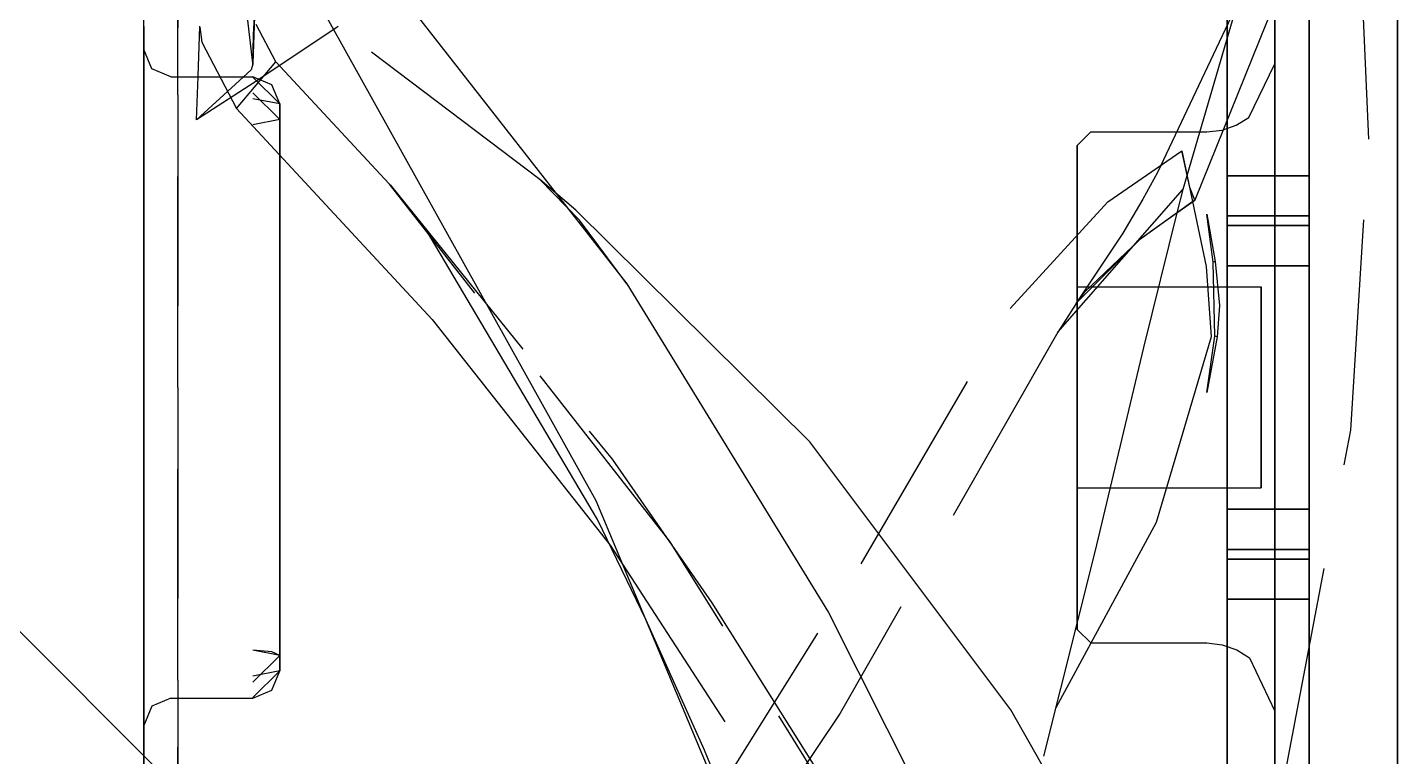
# Model space of a CAD drawing. Header units: metres. Extents: x -21 to 114, y 105 to 226.
# Drawn here: x 28.35 to 47.83, y 158.67 to 169.04 of the extents above; entities that cross this region are included whole.
import ezdxf

# ---------------------------------------------------------------- set-up
doc = ezdxf.new("R2010")
doc.units = ezdxf.units.M
doc.linetypes.add('DASHED', pattern=[4.5, 3, -1.5])
for name, color, linetype in [('DIM', 2, 'Continuous'), ('HIDDEN', 9, 'DASHED'), ('VISIBLE', 3, 'Continuous')]:
    doc.layers.add(name, color=color, linetype=linetype)

msp = doc.modelspace()

# ---------------------------------------------------------------- linework, layer by layer
at = {"layer": 'DIM', "color": 2}
msp.add_line((43.202, 145.486), (-0.662, 189.35), dxfattribs=at)
at = {"layer": 'HIDDEN'}
for p, q in [((31.551, 168.535), (30.43, 178.538)), ((30, 172.249), (30, 168.193)), ((30, 168.193), (30, 172.249)), ((30.485, 172.039), (30.485, 168.085)), ((30.485, 168.085), (30.485, 172.039)), ((45.412, 168.085), (45.412, 172.039)), ((45.412, 172.039), (45.412, 168.085)), ((44.957, 166.591), (46.715, 170.948)), ((45.412, 170.57), (45.412, 168.548)), ((45.412, 168.548), (45.412, 170.57)), ((46.09, 168.548), (46.09, 170.57)), ((46.09, 170.57), (46.09, 168.548)), ((45.547, 169.365), (44.421, 166.98)), ((45.547, 169.365), (44.782, 166.741)), ((31.575, 169.207), (31.551, 168.535)), ((31.567, 169.026), (31.575, 169.2)), ((45.412, 169.293), (45.412, 168.963)), ((45.412, 168.963), (45.412, 169.293)), ((45.412, 169.043), (45.412, 169.265)), ((45.412, 169.265), (45.412, 169.043)), ((46.575, 168.963), (46.575, 169.293)), ((46.575, 169.293), (46.575, 168.963)), ((46.575, 169.265), (46.575, 169.043)), ((46.575, 169.043), (46.575, 169.265)), ((47.424, 167.454), (47.351, 169.181)), ((30, 163.922), (30, 169.056)), ((30.775, 168.347), (30.801, 169.064)), ((31.563, 168.946), (31.567, 169.026)), ((32.764, 169.056), (31.581, 168.265)), ((35.633, 166.882), (32.764, 169.056)), ((45.412, 168.819), (45.412, 169.043)), ((45.412, 169.043), (45.412, 168.819)), ((46.575, 169.043), (46.575, 168.819)), ((46.575, 168.819), (46.575, 169.043)), ((31.555, 168.677), (31.558, 168.779)), ((31.558, 168.779), (31.56, 168.869)), ((31.56, 168.869), (31.563, 168.946)), ((45.412, 168.963), (45.412, 168.63)), ((45.412, 168.63), (45.412, 168.963)), ((45.412, 168.592), (45.412, 168.819)), ((45.412, 168.819), (45.412, 168.592)), ((46.575, 168.63), (46.575, 168.963)), ((46.575, 168.963), (46.575, 168.63)), ((46.575, 168.819), (46.575, 168.592)), ((46.575, 168.592), (46.575, 168.819)), ((30, 168.73), (30, 168.731)), ((30, 168.731), (30, 168.731)), ((30, 168.731), (30, 168.727)), ((30, 168.727), (30, 168.731)), ((30, 168.731), (30, 168.731)), ((30, 168.731), (30, 168.73)), ((30.116, 168.455), (30, 168.731)), ((30.116, 168.455), (30, 168.731)), ((30, 168.729), (30, 168.73)), ((30, 168.73), (30, 168.73)), ((30, 168.73), (30, 168.73)), ((30, 168.73), (30, 168.729)), ((30, 168.728), (30, 168.729)), ((30, 168.729), (30, 168.728)), ((30, 168.727), (30, 168.728)), ((30, 168.728), (30, 168.727)), ((30, 168.726), (30, 168.727)), ((30, 168.727), (30, 168.716)), ((30, 168.716), (30, 168.727)), ((30, 168.727), (30, 168.726)), ((30, 168.724), (30, 168.726)), ((30, 168.726), (30, 168.724)), ((30, 168.722), (30, 168.724)), ((30, 168.724), (30, 168.722)), ((30, 168.721), (30, 168.722)), ((30, 168.722), (30, 168.721)), ((30, 168.719), (30, 168.721)), ((30, 168.721), (30, 168.719)), ((30, 168.717), (30, 168.719)), ((30, 168.719), (30, 168.717)), ((30, 168.714), (30, 168.717)), ((30, 168.717), (30, 168.714)), ((30, 168.716), (30, 168.697)), ((30, 168.697), (30, 168.716)), ((30, 168.492), (30, 168.714)), ((30, 168.714), (30, 168.492)), ((30, 168.697), (30, 168.672)), ((30, 168.672), (30, 168.697)), ((30, 168.672), (30, 168.639)), ((30, 168.639), (30, 168.672)), ((30, 168.639), (30, 168.599)), ((30, 168.599), (30, 168.639)), ((30, 168.599), (30, 168.554)), ((30, 168.554), (30, 168.599)), ((31.551, 168.522), (31.555, 168.677)), ((45.412, 168.63), (45.412, 168.295)), ((45.412, 168.295), (45.412, 168.63)), ((45.412, 168.364), (45.412, 168.592)), ((45.412, 168.592), (45.412, 168.364)), ((46.575, 168.295), (46.575, 168.63)), ((46.575, 168.63), (46.575, 168.295)), ((46.575, 168.592), (46.575, 168.364)), ((46.575, 168.364), (46.575, 168.592)), ((30, 168.554), (30, 168.502)), ((30, 168.502), (30, 168.554)), ((30, 168.502), (30, 168.446)), ((30, 168.446), (30, 168.502)), ((30, 168.47), (30, 168.492)), ((30, 168.492), (30, 168.47)), ((30, 168.438), (30, 168.47)), ((30, 168.47), (30, 168.438)), ((30, 168.446), (30, 168.384)), ((30, 168.384), (30, 168.446)), ((30, 168.398), (30, 168.438)), ((30, 168.438), (30, 168.398)), ((30, 168.35), (30, 168.398)), ((30, 168.398), (30, 168.35)), ((30, 168.384), (30, 168.318)), ((30, 168.318), (30, 168.384)), ((30.388, 168.343), (30.116, 168.455)), ((30.388, 168.343), (30.116, 168.455)), ((31.528, 168.443), (30.752, 167.728)), ((31.551, 168.522), (31.528, 168.443)), ((31.551, 168.535), (31.551, 168.522)), ((45.412, 168.548), (45.412, 166.295)), ((45.412, 166.295), (45.412, 168.548)), ((45.721, 167.765), (46.09, 168.526)), ((46.09, 166.295), (46.09, 168.548)), ((46.09, 168.548), (46.09, 166.295)), ((46.09, 168.525), (46.09, 168.526)), ((46.09, 168.526), (46.09, 168.526)), ((46.09, 168.526), (46.09, 168.526)), ((46.09, 168.526), (46.09, 168.416)), ((46.09, 168.524), (46.09, 168.525)), ((46.09, 168.525), (46.09, 168.525)), ((46.09, 168.523), (46.09, 168.524)), ((46.09, 168.524), (46.09, 168.524)), ((46.09, 168.522), (46.09, 168.523)), ((46.09, 168.521), (46.09, 168.522)), ((46.09, 168.52), (46.09, 168.521)), ((46.09, 168.518), (46.09, 168.52)), ((46.09, 168.517), (46.09, 168.518)), ((46.09, 168.516), (46.09, 168.517)), ((46.09, 168.515), (46.09, 168.516)), ((46.09, 168.516), (46.09, 168.51)), ((46.09, 168.514), (46.09, 168.515)), ((46.09, 168.515), (46.09, 168.515)), ((46.09, 168.513), (46.09, 168.514)), ((46.09, 168.514), (46.09, 168.514)), ((46.09, 168.514), (46.09, 168.514)), ((46.09, 168.512), (46.09, 168.513)), ((46.09, 168.513), (46.09, 168.513)), ((46.09, 168.513), (46.09, 168.513)), ((46.09, 168.511), (46.09, 168.512)), ((46.09, 168.512), (46.09, 168.512)), ((46.09, 168.51), (46.09, 168.511)), ((46.09, 168.511), (46.09, 168.511)), ((46.09, 168.511), (46.09, 168.511)), ((46.09, 168.317), (46.09, 168.51)), ((46.09, 168.416), (46.09, 168.09)), ((30, 168.294), (30, 168.35)), ((30, 168.35), (30, 168.294)), ((30, 168.318), (30, 168.249)), ((30, 168.249), (30, 168.318)), ((30, 168.231), (30, 168.294)), ((30, 168.294), (30, 168.231)), ((30, 168.249), (30, 168.177)), ((30, 168.177), (30, 168.249)), ((30, 168.163), (30, 168.231)), ((30, 168.231), (30, 168.163)), ((30, 168.193), (30, 163.922)), ((30, 163.922), (30, 168.193)), ((30.388, 168.343), (31.551, 168.343)), ((30.388, 168.343), (31.551, 168.343)), ((30.752, 167.728), (30.775, 168.347)), ((31.581, 168.265), (30.752, 167.728)), ((31.825, 168.23), (31.551, 168.343)), ((31.825, 168.23), (31.551, 168.343)), ((31.939, 167.956), (31.551, 168.335)), ((31.939, 167.956), (31.551, 168.335)), ((31.939, 167.956), (31.825, 168.23)), ((31.939, 167.956), (31.825, 168.23)), ((45.412, 168.133), (45.412, 168.364)), ((45.412, 168.364), (45.412, 168.133)), ((45.412, 168.295), (45.412, 167.958)), ((45.412, 167.958), (45.412, 168.295)), ((46.09, 167.916), (46.09, 168.317)), ((46.575, 168.364), (46.575, 168.133)), ((46.575, 168.133), (46.575, 168.364)), ((46.575, 167.958), (46.575, 168.295)), ((46.575, 168.295), (46.575, 167.958)), ((30, 168.177), (30, 168.103)), ((30, 168.103), (30, 168.177)), ((30, 168.088), (30, 168.163)), ((30, 168.163), (30, 168.088)), ((30, 168.103), (30, 167.512)), ((30, 167.512), (30, 168.103)), ((30, 168.01), (30, 168.088)), ((30, 168.088), (30, 168.01)), ((30, 167.928), (30, 168.01)), ((30, 168.01), (30, 167.928)), ((30.485, 168.085), (30.485, 163.922)), ((30.485, 163.922), (30.485, 168.085)), ((31.939, 167.734), (31.551, 168.113)), ((31.939, 167.734), (31.551, 168.113)), ((31.939, 167.956), (31.551, 168.029)), ((31.939, 167.956), (31.551, 168.029)), ((45.412, 167.9), (45.412, 168.133)), ((45.412, 168.133), (45.412, 167.9)), ((45.412, 163.922), (45.412, 168.085)), ((45.412, 168.085), (45.412, 163.922)), ((46.09, 168.09), (46.09, 167.564)), ((46.575, 168.133), (46.575, 167.9)), ((46.575, 167.9), (46.575, 168.133)), ((30, 167.844), (30, 167.928)), ((30, 167.928), (30, 167.844)), ((30, 167.758), (30, 167.844)), ((30, 167.844), (30, 167.758)), ((31.939, 167.734), (31.939, 167.956)), ((31.939, 167.956), (31.939, 167.385)), ((31.939, 167.385), (31.939, 167.956)), ((31.939, 167.956), (31.939, 167.734)), ((45.412, 167.958), (45.412, 167.619)), ((45.412, 167.619), (45.412, 167.958)), ((45.412, 167.666), (45.412, 167.9)), ((45.412, 167.9), (45.412, 167.666)), ((46.09, 167.325), (46.09, 167.916)), ((46.575, 167.619), (46.575, 167.958)), ((46.575, 167.958), (46.575, 167.619)), ((46.575, 167.9), (46.575, 167.666)), ((46.575, 167.666), (46.575, 167.9)), ((30, 167.672), (30, 167.758)), ((30, 167.758), (30, 167.672)), ((30, 167.587), (30, 167.672)), ((30, 167.672), (30, 167.587)), ((31.939, 167.734), (31.551, 167.661)), ((31.939, 167.734), (31.551, 167.661)), ((31.939, 167.195), (31.939, 167.734)), ((31.939, 167.734), (31.939, 167.195)), ((45.34, 167.582), (45.54, 167.653)), ((45.412, 167.43), (45.412, 167.666)), ((45.412, 167.666), (45.412, 167.43)), ((45.412, 167.619), (45.412, 167.278)), ((45.412, 167.278), (45.412, 167.619)), ((45.54, 167.653), (45.721, 167.765)), ((46.575, 167.666), (46.575, 167.43)), ((46.575, 167.43), (46.575, 167.666)), ((46.575, 167.278), (46.575, 167.619)), ((46.575, 167.619), (46.575, 167.278)), ((30, 167.069), (30, 167.587)), ((30, 167.587), (30, 167.069)), ((30, 167.512), (30, 166.917)), ((30, 166.917), (30, 167.512)), ((43.279, 167.363), (43.473, 167.557)), ((43.473, 167.557), (45.121, 167.557)), ((45.121, 167.557), (45.34, 167.582)), ((45.412, 167.192), (45.412, 167.43)), ((45.412, 167.43), (45.412, 167.192)), ((46.09, 167.564), (46.09, 166.863)), ((46.575, 167.43), (46.575, 167.192)), ((46.575, 167.192), (46.575, 167.43)), ((47.168, 163.314), (47.424, 167.454)), ((31.939, 167.385), (31.939, 166.812)), ((31.939, 166.812), (31.939, 167.385)), ((43.279, 167.363), (43.279, 167.277)), ((43.279, 167.277), (43.279, 167.363)), ((43.279, 167.277), (43.279, 167.022)), ((43.279, 167.022), (43.279, 167.277)), ((43.713, 166.564), (44.768, 167.29)), ((44.768, 167.29), (45.11, 165.642)), ((44.879, 166.766), (44.768, 167.29)), ((45.412, 167.278), (45.412, 166.935)), ((45.412, 166.935), (45.412, 167.278)), ((46.09, 166.572), (46.09, 167.325)), ((46.575, 166.935), (46.575, 167.278)), ((46.575, 167.278), (46.575, 166.935)), ((30, 166.548), (30, 167.069)), ((30, 167.069), (30, 166.548)), ((31.939, 166.653), (31.939, 167.195)), ((31.939, 167.195), (31.939, 166.653)), ((43.279, 167.022), (43.279, 166.613)), ((43.279, 166.613), (43.279, 167.022)), ((45.412, 166.953), (45.412, 167.192)), ((45.412, 167.192), (45.412, 166.953)), ((46.575, 167.192), (46.575, 166.953)), ((46.575, 166.953), (46.575, 167.192)), ((30, 166.917), (30, 166.321)), ((30, 166.321), (30, 166.917)), ((36.145, 166.447), (35.633, 166.882)), ((36.199, 166.301), (35.633, 166.882)), ((44.421, 166.98), (44.213, 166.6)), ((45.412, 166.713), (45.412, 166.953)), ((45.412, 166.953), (45.412, 166.713)), ((45.412, 166.935), (45.412, 166.228)), ((45.412, 166.228), (45.412, 166.935)), ((46.575, 166.935), (45.412, 166.935)), ((45.412, 166.935), (46.575, 166.935)), ((46.09, 166.863), (46.09, 166.021)), ((46.575, 166.953), (46.575, 166.713)), ((46.575, 166.713), (46.575, 166.953)), ((46.575, 166.228), (46.575, 166.935)), ((46.575, 166.935), (46.575, 166.228)), ((31.939, 166.812), (31.939, 166.237)), ((31.939, 166.237), (31.939, 166.812)), ((31.939, 166.109), (31.939, 166.653)), ((31.939, 166.653), (31.939, 166.109)), ((37.49, 161.726), (33.495, 166.817)), ((33.509, 166.802), (36.662, 162.901)), ((43, 164.708), (44.782, 166.741)), ((44.782, 166.741), (44.7, 166.426)), ((44.953, 166.585), (44.879, 166.766)), ((45.412, 166.471), (45.412, 166.713)), ((45.412, 166.713), (45.412, 166.471)), ((46.575, 166.713), (46.575, 166.471)), ((46.575, 166.471), (46.575, 166.713)), ((30, 166.025), (30, 166.548)), ((30, 166.548), (30, 166.025)), ((42.322, 165.047), (43.713, 166.564)), ((43.279, 166.613), (43.279, 166.068)), ((43.279, 166.068), (43.279, 166.613)), ((44.213, 166.6), (43.929, 166.117)), ((44.957, 166.591), (44.167, 166.027)), ((44.953, 166.584), (44.567, 166.31)), ((44.957, 166.591), (44.953, 166.585)), ((45.412, 166.228), (45.412, 166.471)), ((45.412, 166.471), (45.412, 166.228)), ((46.09, 165.693), (46.09, 166.572)), ((46.575, 166.471), (46.575, 166.228)), ((46.575, 166.228), (46.575, 166.471)), ((30, 166.321), (30, 165.723)), ((30, 165.723), (30, 166.321)), ((36.873, 165.396), (36.199, 166.301)), ((44.567, 166.31), (44.165, 166.023)), ((44.7, 166.426), (44.219, 164.492)), ((45.211, 165.707), (45.121, 166.387)), ((45.121, 166.387), (45.239, 165.713)), ((45.412, 165.655), (45.412, 166.362)), ((45.412, 166.362), (45.412, 166.016)), ((45.412, 166.016), (45.412, 166.362)), ((45.412, 166.362), (45.412, 165.655)), ((45.412, 166.362), (46.575, 166.362)), ((46.575, 166.362), (45.412, 166.362)), ((45.412, 166.295), (45.412, 163.922)), ((45.412, 163.922), (45.412, 166.295)), ((46.09, 163.922), (46.09, 166.295)), ((46.09, 166.295), (46.09, 163.922)), ((46.575, 166.016), (46.575, 166.362)), ((46.575, 166.362), (46.575, 165.655)), ((46.575, 165.655), (46.575, 166.362)), ((46.575, 166.362), (46.575, 166.016)), ((31.939, 166.237), (31.939, 165.66)), ((31.939, 165.66), (31.939, 166.237)), ((31.939, 165.564), (31.939, 166.109)), ((31.939, 166.109), (31.939, 165.564)), ((43.929, 166.117), (43.263, 165.121)), ((43.279, 166.068), (43.279, 165.415)), ((43.279, 165.415), (43.279, 166.068)), ((45.412, 166.228), (46.575, 166.228)), ((46.575, 166.228), (45.412, 166.228)), ((30, 165.501), (30, 166.025)), ((30, 166.025), (30, 165.501)), ((44.167, 166.027), (43.263, 165.121)), ((43.386, 165.281), (44.165, 166.023)), ((45.412, 166.016), (45.412, 165.668)), ((45.412, 165.668), (45.412, 166.016)), ((46.09, 166.021), (46.09, 165.078)), ((46.575, 165.668), (46.575, 166.016)), ((46.575, 166.016), (46.575, 165.668)), ((30, 165.723), (30, 165.123)), ((30, 165.123), (30, 165.723)), ((31.939, 165.66), (31.939, 165.081)), ((31.939, 165.081), (31.939, 165.66)), ((45.239, 165.713), (45.211, 165.707)), ((45.235, 164.65), (45.211, 165.707)), ((45.239, 165.713), (45.303, 165.087)), ((45.412, 165.668), (45.412, 165.32)), ((45.412, 165.32), (45.412, 165.668)), ((45.412, 165.409), (45.412, 165.655)), ((45.412, 165.655), (45.412, 165.409)), ((46.575, 165.655), (45.412, 165.655)), ((45.412, 165.655), (46.575, 165.655)), ((46.09, 164.73), (46.09, 165.693)), ((46.575, 165.32), (46.575, 165.668)), ((46.575, 165.668), (46.575, 165.32)), ((46.575, 165.655), (46.575, 165.409)), ((46.575, 165.409), (46.575, 165.655)), ((30, 164.975), (30, 165.501)), ((30, 165.501), (30, 164.975)), ((31.939, 165.017), (31.939, 165.564)), ((31.939, 165.564), (31.939, 165.017)), ((45.11, 165.642), (45.183, 164.643)), ((43.262, 165.119), (43.386, 165.281)), ((43.279, 165.415), (43.279, 164.688)), ((43.279, 164.688), (43.279, 165.415)), ((43.279, 165.352), (43.279, 165.316)), ((43.279, 165.316), (43.279, 165.352)), ((43.279, 165.352), (45.896, 165.352)), ((43.279, 165.316), (43.279, 165.21)), ((43.279, 165.21), (43.279, 165.316)), ((45.412, 165.162), (45.412, 165.409)), ((45.412, 165.409), (45.412, 165.162)), ((45.412, 165.32), (45.412, 164.971)), ((45.412, 164.971), (45.412, 165.32)), ((45.896, 165.316), (45.896, 165.352)), ((45.896, 165.352), (45.896, 165.316)), ((45.896, 165.21), (45.896, 165.316)), ((45.896, 165.316), (45.896, 165.21)), ((46.575, 165.409), (46.575, 165.162)), ((46.575, 165.162), (46.575, 165.409)), ((46.575, 164.971), (46.575, 165.32)), ((46.575, 165.32), (46.575, 164.971)), ((30, 165.123), (30, 164.523)), ((30, 164.523), (30, 165.123)), ((31.939, 165.081), (31.939, 164.502)), ((31.939, 164.502), (31.939, 165.081)), ((43.262, 165.119), (43, 164.708)), ((43.263, 165.121), (43.262, 165.119)), ((43.279, 165.21), (43.279, 165.04)), ((43.279, 165.04), (43.279, 165.21)), ((45.303, 165.087), (45.27, 164.645)), ((45.412, 164.915), (45.412, 165.162)), ((45.412, 165.162), (45.412, 164.915)), ((45.896, 165.04), (45.896, 165.21)), ((45.896, 165.21), (45.896, 165.04)), ((46.09, 165.078), (46.09, 164.08)), ((46.575, 165.162), (46.575, 164.915)), ((46.575, 164.915), (46.575, 165.162)), ((30, 164.449), (30, 164.975)), ((30, 164.975), (30, 164.449)), ((31.939, 164.47), (31.939, 165.017)), ((31.939, 165.017), (31.939, 164.47)), ((40.207, 161.412), (42.322, 165.047)), ((43.279, 165.04), (43.279, 164.814)), ((43.279, 164.814), (43.279, 165.04)), ((45.412, 164.971), (45.412, 164.622)), ((45.412, 164.622), (45.412, 164.971)), ((45.412, 164.667), (45.412, 164.915)), ((45.412, 164.915), (45.412, 164.667)), ((45.896, 164.814), (45.896, 165.04)), ((45.896, 165.04), (45.896, 164.814)), ((46.575, 164.622), (46.575, 164.971)), ((46.575, 164.971), (46.575, 164.622)), ((46.575, 164.915), (46.575, 164.667)), ((46.575, 164.667), (46.575, 164.915)), ((43, 164.708), (39.907, 159.287)), ((43.279, 164.814), (43.279, 164.543)), ((43.279, 164.543), (43.279, 164.814)), ((43.279, 164.688), (43.279, 163.922)), ((43.279, 163.922), (43.279, 164.688)), ((45.896, 164.543), (45.896, 164.814)), ((45.896, 164.814), (45.896, 164.543)), ((46.09, 163.729), (46.09, 164.73)), ((30, 164.523), (30, 163.922)), ((30, 163.922), (30, 164.523)), ((31.939, 164.502), (31.939, 163.922)), ((31.939, 163.922), (31.939, 164.502)), ((43.279, 164.543), (43.279, 164.24)), ((43.279, 164.24), (43.279, 164.543)), ((44.219, 164.492), (43.529, 161.585)), ((45.183, 164.643), (44.4, 162.001)), ((45.121, 163.851), (45.235, 164.65)), ((45.27, 164.645), (45.121, 163.851)), ((45.27, 164.645), (45.235, 164.65)), ((45.412, 164.419), (45.412, 164.667)), ((45.412, 164.667), (45.412, 164.419)), ((45.412, 164.622), (45.412, 164.272)), ((45.412, 164.272), (45.412, 164.622)), ((45.896, 164.24), (45.896, 164.543)), ((45.896, 164.543), (45.896, 164.24)), ((46.575, 164.667), (46.575, 164.419)), ((46.575, 164.419), (46.575, 164.667)), ((46.575, 164.272), (46.575, 164.622)), ((46.575, 164.622), (46.575, 164.272)), ((30, 163.922), (30, 164.449)), ((30, 164.449), (30, 163.922)), ((31.939, 163.922), (31.939, 164.47)), ((31.939, 164.47), (31.939, 163.922)), ((45.412, 164.171), (45.412, 164.419)), ((45.412, 164.419), (45.412, 164.171)), ((46.575, 164.419), (46.575, 164.171)), ((46.575, 164.171), (46.575, 164.419)), ((43.279, 164.24), (43.279, 163.922)), ((43.279, 163.922), (43.279, 164.24)), ((45.412, 164.272), (45.412, 163.922)), ((45.412, 163.922), (45.412, 164.272)), ((45.412, 163.922), (45.412, 164.171)), ((45.412, 164.171), (45.412, 163.922)), ((45.896, 163.922), (45.896, 164.24)), ((45.896, 164.24), (45.896, 163.922)), ((46.575, 163.922), (46.575, 164.272)), ((46.575, 164.272), (46.575, 163.922)), ((46.575, 164.171), (46.575, 163.922)), ((46.575, 163.922), (46.575, 164.171)), ((30, 158.789), (30, 163.922)), ((30, 163.922), (30, 159.652)), ((30, 159.652), (30, 163.922)), ((30, 163.396), (30, 163.922)), ((30, 163.922), (30, 163.321)), ((30, 163.922), (30, 163.396)), ((30, 163.321), (30, 163.922)), ((30.485, 163.922), (30.485, 159.76)), ((30.485, 159.76), (30.485, 163.922)), ((31.939, 163.375), (31.939, 163.922)), ((31.939, 163.922), (31.939, 163.343)), ((31.939, 163.922), (31.939, 163.375)), ((31.939, 163.343), (31.939, 163.922)), ((43.279, 163.922), (43.279, 163.157)), ((43.279, 163.157), (43.279, 163.922)), ((43.279, 163.922), (43.279, 163.604)), ((43.279, 163.604), (43.279, 163.922)), ((45.412, 159.76), (45.412, 163.922)), ((45.412, 163.922), (45.412, 159.76)), ((45.412, 163.922), (45.412, 161.55)), ((45.412, 161.55), (45.412, 163.922)), ((45.412, 163.674), (45.412, 163.922)), ((45.412, 163.922), (45.412, 163.572)), ((45.412, 163.922), (45.412, 163.674)), ((45.412, 163.572), (45.412, 163.922)), ((45.896, 163.604), (45.896, 163.922)), ((45.896, 163.922), (45.896, 163.604)), ((46.09, 164.08), (46.09, 163.074)), ((46.09, 161.55), (46.09, 163.922)), ((46.09, 163.922), (46.09, 161.55)), ((46.575, 163.922), (46.575, 163.674)), ((46.575, 163.572), (46.575, 163.922)), ((46.575, 163.674), (46.575, 163.922)), ((46.575, 163.922), (46.575, 163.572)), ((46.09, 162.737), (46.09, 163.729)), ((43.279, 163.604), (43.279, 163.302)), ((43.279, 163.302), (43.279, 163.604)), ((45.412, 163.425), (45.412, 163.674)), ((45.412, 163.674), (45.412, 163.425)), ((45.412, 163.572), (45.412, 163.223)), ((45.412, 163.223), (45.412, 163.572)), ((45.896, 163.302), (45.896, 163.604)), ((45.896, 163.604), (45.896, 163.302)), ((46.575, 163.674), (46.575, 163.425)), ((46.575, 163.425), (46.575, 163.674)), ((46.575, 163.223), (46.575, 163.572)), ((46.575, 163.572), (46.575, 163.223)), ((30, 162.869), (30, 163.396)), ((30, 163.396), (30, 162.869)), ((30, 163.321), (30, 162.721)), ((30, 162.721), (30, 163.321)), ((31.939, 162.827), (31.939, 163.375)), ((31.939, 163.375), (31.939, 162.827)), ((31.939, 163.343), (31.939, 162.763)), ((31.939, 162.763), (31.939, 163.343)), ((45.412, 163.177), (45.412, 163.425)), ((45.412, 163.425), (45.412, 163.177)), ((46.23, 158.402), (47.168, 163.314)), ((46.575, 163.425), (46.575, 163.177)), ((46.575, 163.177), (46.575, 163.425)), ((43.279, 163.302), (43.279, 163.031)), ((43.279, 163.031), (43.279, 163.302)), ((43.279, 163.157), (43.279, 162.429)), ((43.279, 162.429), (43.279, 163.157)), ((45.412, 163.223), (45.412, 162.873)), ((45.412, 162.873), (45.412, 163.223)), ((45.412, 162.93), (45.412, 163.177)), ((45.412, 163.177), (45.412, 162.93)), ((45.896, 163.031), (45.896, 163.302)), ((45.896, 163.302), (45.896, 163.031)), ((46.575, 162.873), (46.575, 163.223)), ((46.575, 163.223), (46.575, 162.873)), ((46.575, 163.177), (46.575, 162.93)), ((46.575, 162.93), (46.575, 163.177)), ((43.279, 163.031), (43.279, 162.804)), ((43.279, 162.804), (43.279, 163.031)), ((45.412, 162.682), (45.412, 162.93)), ((45.412, 162.93), (45.412, 162.682)), ((45.896, 162.804), (45.896, 163.031)), ((45.896, 163.031), (45.896, 162.804)), ((46.09, 163.074), (46.09, 162.109)), ((46.575, 162.93), (46.575, 162.682)), ((46.575, 162.682), (46.575, 162.93)), ((30, 162.344), (30, 162.869)), ((30, 162.869), (30, 162.344)), ((31.939, 162.281), (31.939, 162.827)), ((31.939, 162.827), (31.939, 162.281)), ((31.939, 162.763), (31.939, 162.185)), ((31.939, 162.185), (31.939, 162.763)), ((36.662, 162.901), (38.08, 160.86)), ((43.279, 162.804), (43.279, 162.634)), ((43.279, 162.634), (43.279, 162.804)), ((45.412, 162.873), (45.412, 162.524)), ((45.412, 162.524), (45.412, 162.873)), ((45.896, 162.634), (45.896, 162.804)), ((45.896, 162.804), (45.896, 162.634)), ((46.09, 161.801), (46.09, 162.737)), ((46.575, 162.524), (46.575, 162.873)), ((46.575, 162.873), (46.575, 162.524)), ((30, 162.721), (30, 162.122)), ((30, 162.122), (30, 162.721)), ((43.279, 162.634), (43.279, 162.528)), ((43.279, 162.528), (43.279, 162.634)), ((45.412, 162.436), (45.412, 162.682)), ((45.412, 162.682), (45.412, 162.436)), ((45.896, 162.528), (45.896, 162.634)), ((45.896, 162.634), (45.896, 162.528)), ((46.575, 162.682), (46.575, 162.436)), ((46.575, 162.436), (46.575, 162.682)), ((30, 161.819), (30, 162.344)), ((30, 162.344), (30, 161.819)), ((43.279, 162.528), (43.279, 162.493)), ((43.279, 162.493), (43.279, 162.528)), ((43.279, 162.493), (45.896, 162.493)), ((43.279, 162.429), (43.279, 161.777)), ((43.279, 161.777), (43.279, 162.429)), ((45.412, 162.524), (45.412, 162.176)), ((45.412, 162.176), (45.412, 162.524)), ((45.412, 162.189), (45.412, 162.436)), ((45.412, 162.436), (45.412, 162.189)), ((45.896, 162.493), (45.896, 162.528)), ((45.896, 162.528), (45.896, 162.493)), ((46.575, 162.176), (46.575, 162.524)), ((46.575, 162.524), (46.575, 162.176)), ((46.575, 162.436), (46.575, 162.189)), ((46.575, 162.189), (46.575, 162.436)), ((31.939, 161.735), (31.939, 162.281)), ((31.939, 162.281), (31.939, 161.735)), ((31.939, 162.185), (31.939, 161.608)), ((31.939, 161.608), (31.939, 162.185)), ((45.412, 161.482), (45.412, 162.189)), ((45.412, 162.189), (45.412, 161.482)), ((45.412, 162.189), (46.575, 162.189)), ((46.575, 162.189), (45.412, 162.189)), ((45.412, 162.176), (45.412, 161.829)), ((45.412, 161.829), (45.412, 162.176)), ((46.575, 162.189), (46.575, 161.482)), ((46.575, 161.482), (46.575, 162.189)), ((46.575, 161.829), (46.575, 162.176)), ((46.575, 162.176), (46.575, 161.829)), ((30, 162.122), (30, 161.523)), ((30, 161.523), (30, 162.122)), ((44.4, 162.001), (42.536, 158.558)), ((46.09, 162.109), (46.09, 161.231)), ((30, 161.297), (30, 161.819)), ((30, 161.819), (30, 161.297)), ((43.279, 161.777), (43.279, 161.232)), ((43.279, 161.232), (43.279, 161.777)), ((45.412, 161.829), (45.412, 161.482)), ((45.412, 161.482), (45.412, 161.829)), ((46.09, 160.966), (46.09, 161.801)), ((46.575, 161.482), (46.575, 161.829)), ((46.575, 161.829), (46.575, 161.482)), ((31.939, 161.192), (31.939, 161.735)), ((31.939, 161.735), (31.939, 161.192)), ((31.939, 161.608), (31.939, 161.033)), ((31.939, 161.033), (31.939, 161.608)), ((36.635, 161.681), (42.322, 152.912)), ((43, 152.888), (37.49, 161.726)), ((43.529, 161.585), (42.582, 157.823)), ((45.412, 161.374), (45.412, 161.617)), ((45.412, 161.617), (45.412, 160.91)), ((45.412, 161.617), (45.412, 161.374)), ((45.412, 160.91), (45.412, 161.617)), ((46.575, 161.617), (45.412, 161.617)), ((45.412, 161.617), (46.575, 161.617)), ((46.575, 161.617), (46.575, 161.374)), ((46.575, 160.91), (46.575, 161.617)), ((46.575, 161.374), (46.575, 161.617)), ((46.575, 161.617), (46.575, 160.91)), ((30, 161.523), (30, 160.927)), ((30, 160.927), (30, 161.523)), ((37.999, 157.883), (40.207, 161.412)), ((45.412, 161.55), (45.412, 159.296)), ((45.412, 159.296), (45.412, 161.55)), ((46.575, 161.482), (45.412, 161.482)), ((45.412, 161.482), (46.575, 161.482)), ((45.412, 161.132), (45.412, 161.374)), ((45.412, 161.374), (45.412, 161.132)), ((46.09, 159.296), (46.09, 161.55)), ((46.09, 161.55), (46.09, 159.296)), ((46.575, 161.374), (46.575, 161.132)), ((46.575, 161.132), (46.575, 161.374)), ((30, 160.776), (30, 161.297)), ((30, 161.297), (30, 160.776)), ((31.939, 160.65), (31.939, 161.192)), ((31.939, 161.192), (31.939, 160.65)), ((43.279, 161.232), (43.279, 160.822)), ((43.279, 160.822), (43.279, 161.232)), ((46.09, 161.231), (46.09, 160.482)), ((31.939, 161.033), (31.939, 160.459)), ((31.939, 160.459), (31.939, 161.033)), ((45.412, 160.891), (45.412, 161.132)), ((45.412, 161.132), (45.412, 160.891)), ((46.575, 161.132), (46.575, 160.891)), ((46.575, 160.891), (46.575, 161.132)), ((30, 160.927), (30, 160.333)), ((30, 160.333), (30, 160.927)), ((38.08, 160.86), (40.18, 157.515)), ((43.279, 160.822), (43.279, 160.568)), ((43.279, 160.568), (43.279, 160.822)), ((45.412, 160.91), (45.412, 160.567)), ((45.412, 160.567), (45.412, 160.91)), ((45.412, 160.91), (46.575, 160.91)), ((46.575, 160.91), (45.412, 160.91)), ((45.412, 160.652), (45.412, 160.891)), ((45.412, 160.891), (45.412, 160.652)), ((46.09, 160.272), (46.09, 160.966)), ((46.575, 160.567), (46.575, 160.91)), ((46.575, 160.91), (46.575, 160.567)), ((46.575, 160.891), (46.575, 160.652)), ((46.575, 160.652), (46.575, 160.891)), ((30, 160.257), (30, 160.776)), ((30, 160.776), (30, 160.257)), ((31.939, 160.111), (31.939, 160.65)), ((31.939, 160.65), (31.939, 160.111)), ((45.412, 160.415), (45.412, 160.652)), ((45.412, 160.652), (45.412, 160.415)), ((46.575, 160.652), (46.575, 160.415)), ((46.575, 160.415), (46.575, 160.652)), ((31.939, 160.459), (31.939, 159.889)), ((31.939, 159.889), (31.939, 160.459)), ((43.279, 160.568), (43.279, 160.481)), ((43.279, 160.481), (43.279, 160.568)), ((43.279, 160.481), (43.473, 160.287)), ((45.412, 160.567), (45.412, 160.226)), ((45.412, 160.226), (45.412, 160.567)), ((45.412, 160.178), (45.412, 160.415)), ((45.412, 160.415), (45.412, 160.178)), ((46.09, 160.482), (46.09, 159.899)), ((46.575, 160.226), (46.575, 160.567)), ((46.575, 160.567), (46.575, 160.226)), ((46.575, 160.415), (46.575, 160.178)), ((46.575, 160.178), (46.575, 160.415)), ((30, 160.333), (30, 159.741)), ((30, 159.741), (30, 160.333)), ((30, 160.172), (30, 160.257)), ((30, 160.257), (30, 160.172)), ((43.473, 160.287), (45.121, 160.287)), ((45.121, 160.287), (45.34, 160.262)), ((45.34, 160.262), (45.547, 160.189)), ((45.412, 160.226), (45.412, 159.887)), ((45.412, 159.887), (45.412, 160.226)), ((46.09, 159.75), (46.09, 160.272)), ((46.575, 159.887), (46.575, 160.226)), ((46.575, 160.226), (46.575, 159.887)), ((30, 160.086), (30, 160.172)), ((30, 160.172), (30, 160.086)), ((30, 160.001), (30, 160.086)), ((30, 160.086), (30, 160.001)), ((31.825, 160.162), (31.551, 160.184)), ((31.939, 160.111), (31.551, 160.184)), ((31.939, 160.111), (31.551, 159.731)), ((31.939, 160.111), (31.551, 159.731)), ((31.939, 160.111), (31.825, 160.162)), ((31.939, 159.889), (31.939, 160.111)), ((31.939, 160.111), (31.939, 159.889)), ((45.412, 159.944), (45.412, 160.178)), ((45.412, 160.178), (45.412, 159.944)), ((45.547, 160.189), (45.727, 160.075)), ((45.727, 160.075), (46.09, 159.318)), ((46.575, 160.178), (46.575, 159.944)), ((46.575, 159.944), (46.575, 160.178)), ((30, 159.916), (30, 160.001)), ((30, 160.001), (30, 159.916)), ((30, 159.835), (30, 159.916)), ((30, 159.916), (30, 159.835)), ((30, 159.756), (30, 159.835)), ((30, 159.835), (30, 159.756)), ((31.939, 159.889), (31.551, 159.815)), ((31.939, 159.889), (31.551, 159.51)), ((31.939, 159.889), (31.551, 159.51)), ((31.939, 159.889), (31.551, 159.815)), ((31.825, 159.615), (31.939, 159.889)), ((31.825, 159.615), (31.939, 159.889)), ((45.412, 159.712), (45.412, 159.944)), ((45.412, 159.944), (45.412, 159.712)), ((45.412, 159.887), (45.412, 159.55)), ((45.412, 159.55), (45.412, 159.887)), ((46.09, 159.899), (46.09, 159.508)), ((46.575, 159.944), (46.575, 159.712)), ((46.575, 159.712), (46.575, 159.944)), ((46.575, 159.55), (46.575, 159.887)), ((46.575, 159.887), (46.575, 159.55)), ((30, 159.682), (30, 159.756)), ((30, 159.756), (30, 159.682)), ((30, 159.741), (30, 159.667)), ((30, 159.667), (30, 159.741)), ((30, 159.613), (30, 159.682)), ((30, 159.682), (30, 159.613)), ((30, 159.667), (30, 159.595)), ((30, 159.595), (30, 159.667)), ((30, 159.652), (30, 155.595)), ((30, 155.595), (30, 159.652)), ((30, 159.55), (30, 159.613)), ((30, 159.613), (30, 159.55)), ((30.485, 159.76), (30.485, 155.806)), ((30.485, 155.806), (30.485, 159.76)), ((31.551, 159.501), (31.825, 159.615)), ((31.551, 159.501), (31.825, 159.615)), ((45.412, 155.806), (45.412, 159.76)), ((45.412, 159.76), (45.412, 155.806)), ((45.412, 159.481), (45.412, 159.712)), ((45.412, 159.712), (45.412, 159.481)), ((46.09, 159.428), (46.09, 159.75)), ((46.575, 159.712), (46.575, 159.481)), ((46.575, 159.481), (46.575, 159.712)), ((30, 159.595), (30, 159.526)), ((30, 159.526), (30, 159.595)), ((30, 159.495), (30, 159.55)), ((30, 159.55), (30, 159.495)), ((30, 159.526), (30, 159.46)), ((30, 159.46), (30, 159.526)), ((30, 159.446), (30, 159.495)), ((30, 159.495), (30, 159.446)), ((30, 159.46), (30, 159.399)), ((30, 159.399), (30, 159.46)), ((30, 159.406), (30, 159.446)), ((30, 159.446), (30, 159.406)), ((30.388, 159.501), (30.116, 159.39)), ((30.388, 159.501), (30.116, 159.39)), ((30.388, 159.501), (31.551, 159.501)), ((30.388, 159.501), (31.551, 159.501)), ((45.412, 159.55), (45.412, 159.215)), ((45.412, 159.215), (45.412, 159.55)), ((45.412, 159.252), (45.412, 159.481)), ((45.412, 159.481), (45.412, 159.252)), ((46.09, 159.508), (46.09, 159.329)), ((46.09, 159.318), (46.09, 159.428)), ((46.575, 159.215), (46.575, 159.55)), ((46.575, 159.55), (46.575, 159.215)), ((46.575, 159.481), (46.575, 159.252)), ((46.575, 159.252), (46.575, 159.481)), ((30, 159.375), (30, 159.406)), ((30, 159.406), (30, 159.375)), ((30, 159.399), (30, 159.342)), ((30, 159.342), (30, 159.399)), ((30.116, 159.39), (30, 159.113)), ((30.116, 159.39), (30, 159.113)), ((30, 159.352), (30, 159.375)), ((30, 159.375), (30, 159.352)), ((30, 159.13), (30, 159.352)), ((30, 159.352), (30, 159.13)), ((30, 159.342), (30, 159.291)), ((30, 159.291), (30, 159.342)), ((30, 159.291), (30, 159.245)), ((30, 159.245), (30, 159.291)), ((30, 159.245), (30, 159.206)), ((30, 159.206), (30, 159.245)), ((39.907, 159.287), (36.804, 154.672)), ((45.412, 159.296), (45.412, 157.275)), ((45.412, 157.275), (45.412, 159.296)), ((45.412, 159.026), (45.412, 159.252)), ((45.412, 159.252), (45.412, 159.026)), ((46.09, 159.329), (46.09, 159.327)), ((46.09, 159.327), (46.09, 159.326)), ((46.09, 159.326), (46.09, 159.325)), ((46.09, 159.325), (46.09, 159.324)), ((46.09, 159.324), (46.09, 159.323)), ((46.09, 159.323), (46.09, 159.322)), ((46.09, 159.322), (46.09, 159.321)), ((46.09, 159.321), (46.09, 159.32)), ((46.09, 159.32), (46.09, 159.32)), ((46.09, 159.32), (46.09, 159.319)), ((46.09, 159.319), (46.09, 159.319)), ((46.09, 159.319), (46.09, 159.318)), ((46.09, 159.318), (46.09, 159.318)), ((46.09, 157.275), (46.09, 159.296)), ((46.09, 159.296), (46.09, 157.275)), ((46.575, 159.252), (46.575, 159.026)), ((46.575, 159.026), (46.575, 159.252)), ((30, 159.206), (30, 159.173)), ((30, 159.173), (30, 159.206)), ((30, 159.173), (30, 159.147)), ((30, 159.147), (30, 159.173)), ((30, 159.147), (30, 159.128)), ((30, 159.128), (30, 159.147)), ((30, 159.128), (30, 159.13)), ((30, 159.13), (30, 159.128)), ((30, 159.128), (30, 159.117)), ((30, 159.126), (30, 159.128)), ((30, 159.128), (30, 159.126)), ((30, 159.117), (30, 159.128)), ((30, 159.124), (30, 159.126)), ((30, 159.126), (30, 159.124)), ((30, 159.122), (30, 159.124)), ((30, 159.124), (30, 159.122)), ((30, 159.12), (30, 159.122)), ((30, 159.122), (30, 159.12)), ((30, 159.119), (30, 159.12)), ((30, 159.12), (30, 159.119)), ((30, 159.118), (30, 159.119)), ((30, 159.119), (30, 159.118)), ((30, 159.117), (30, 159.118)), ((30, 159.118), (30, 159.117)), ((30, 159.117), (30, 159.113)), ((30, 159.116), (30, 159.117)), ((30, 159.117), (30, 159.116)), ((30, 159.113), (30, 159.117)), ((30, 159.115), (30, 159.116)), ((30, 159.116), (30, 159.115)), ((30, 159.114), (30, 159.115)), ((30, 159.115), (30, 159.114)), ((30, 159.113), (30, 159.114)), ((30, 159.114), (30, 159.114)), ((30, 159.114), (30, 159.114)), ((30, 159.114), (30, 159.113)), ((45.412, 159.215), (45.412, 158.882)), ((45.412, 158.882), (45.412, 159.215)), ((46.575, 158.882), (46.575, 159.215)), ((46.575, 159.215), (46.575, 158.882)), ((45.412, 158.802), (45.412, 159.026)), ((45.412, 159.026), (45.412, 158.802)), ((45.412, 158.882), (45.412, 158.552)), ((45.412, 158.552), (45.412, 158.882)), ((46.575, 159.026), (46.575, 158.802)), ((46.575, 158.802), (46.575, 159.026)), ((46.575, 158.552), (46.575, 158.882)), ((46.575, 158.882), (46.575, 158.552)), ((30, 153.913), (30, 158.789)), ((45.412, 158.58), (45.412, 158.802)), ((45.412, 158.802), (45.412, 158.58)), ((46.575, 158.802), (46.575, 158.58)), ((46.575, 158.58), (46.575, 158.802))]:
    msp.add_line(p, q, dxfattribs=at)
at = {"layer": 'VISIBLE'}
for p, q in [((47.835, 168.452), (47.835, 172.754)), ((32.136, 171.452), (36.873, 165.396)), ((36.434, 162.31), (31.739, 170.749)), ((47.835, 170.11), (47.835, 166.987)), ((30, 169.056), (30, 163.922)), ((30.801, 169.047), (30.825, 168.834)), ((31.882, 168.557), (31.598, 169.085)), ((30.825, 168.834), (31.322, 167.889)), ((31.322, 167.889), (31.882, 168.557)), ((33.493, 166.82), (31.882, 168.557)), ((47.835, 163.922), (47.835, 168.452)), ((31.322, 167.889), (34.101, 164.89)), ((47.835, 166.987), (47.835, 163.788)), ((33.495, 166.817), (33.493, 166.82)), ((33.493, 166.82), (33.509, 166.802)), ((34.02, 166.165), (33.496, 166.817)), ((39.474, 163.149), (36.145, 166.447)), ((36.454, 162.043), (34.02, 166.165)), ((36.873, 165.396), (39.742, 160.723)), ((34.101, 164.89), (36.635, 161.681)), ((30, 163.922), (30, 158.789)), ((47.835, 159.393), (47.835, 163.922)), ((47.835, 163.788), (47.835, 160.592)), ((42.336, 159.337), (39.474, 163.149)), ((39.399, 155.239), (36.434, 162.31)), ((37.148, 160.611), (36.454, 162.043)), ((37.975, 158.762), (37.148, 160.611)), ((39.742, 160.723), (43.41, 153.424)), ((47.835, 160.592), (47.835, 157.479)), ((44.385, 155.712), (42.336, 159.337)), ((47.835, 155.091), (47.835, 159.393)), ((30, 158.789), (30, 153.913)), ((38.609, 157.246), (37.975, 158.762))]:
    msp.add_line(p, q, dxfattribs=at)

doc.saveas('drawing.dxf')
